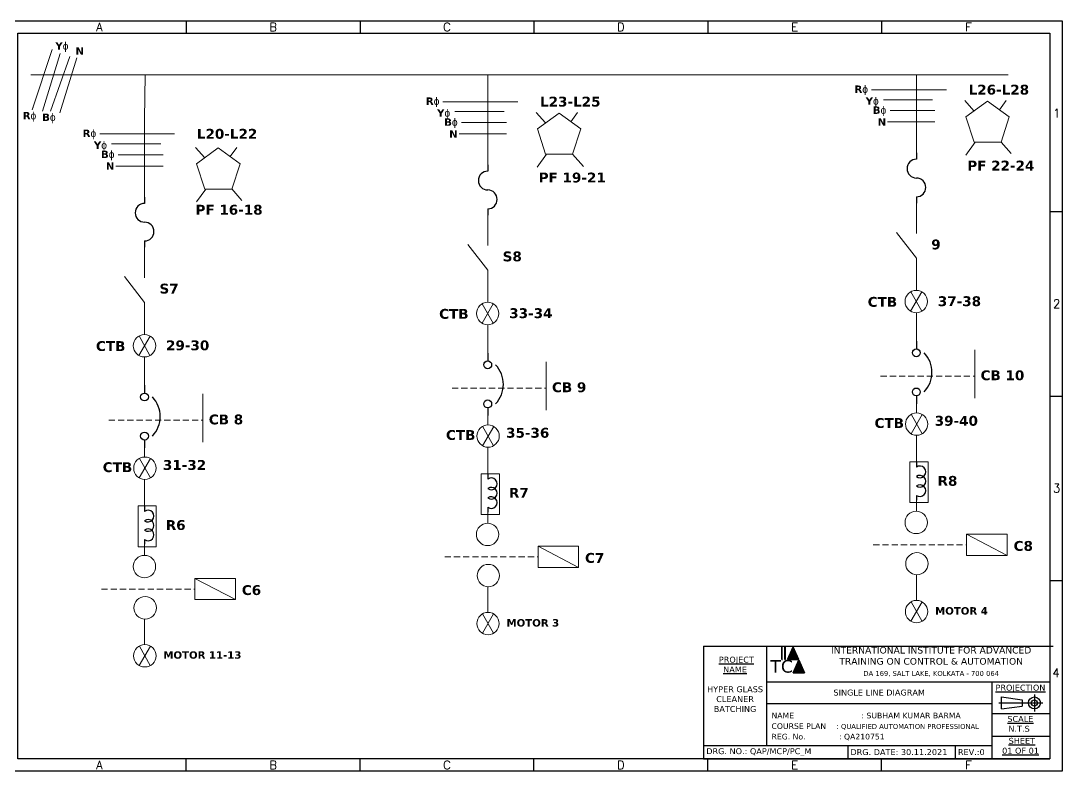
# Model space of a CAD drawing. Header units: millimetres. Extents: x 0 to 63260, y -9015 to 3579.
# Drawn here: x 16402 to 20628, y -3995 to -952 of the extents above; entities that cross this region are included whole.
import ezdxf
from ezdxf.enums import TextEntityAlignment as Align

# ---------------------------------------------------------------- set-up
doc = ezdxf.new("R2010")
doc.units = ezdxf.units.MM
doc.header["$LTSCALE"] = 10
doc.linetypes.add('DASHED', pattern=[0.75, 0.5, -0.25])
doc.styles.add('style2', font='verdana.ttf')

# ---------------------------------------------------------------- blocks, each defined once
blk = doc.blocks.new('Fuse')
at = {"color": 7}
for p, q in [((0, 0), (0.05, 0)), ((0.35, 0), (0.4, 0))]:
    blk.add_line(p, q, dxfattribs=at)
for centre, start, end in [((0.125, 0), 180, 0), ((0.275, 0), 0, 180)]:
    blk.add_arc(centre, 0.075, start, end, dxfattribs=at)
blk = doc.blocks.new('Circuit Breaker')
at = {"color": 7}
for p, q in [((0, 0), (0.049999, 0)), ((0.349999, 0), (0.399999, 0))]:
    blk.add_line(p, q, dxfattribs=at)
for centre in [(0.074999, 0), (0.324999, 0)]:
    blk.add_circle(centre, 0.025, dxfattribs=at)
blk.add_arc((0.199999, -0.081249), 0.18125, 46.39717, 133.6028, dxfattribs=at)
blk = doc.blocks.new('Inductor')
at = {"color": 7}
for p, q in [((0, 0), (0.05, 0)), ((0.35, 0), (0.4, 0))]:
    blk.add_line(p, q, dxfattribs=at)
for centre in [(0.1, 0.0375), (0.2, 0.0375), (0.3, 0.0375)]:
    blk.add_arc(centre, 0.0625, 323.1301, 216.8699, dxfattribs=at)

msp = doc.modelspace()

# ---------------------------------------------------------------- hatches: boundary and pattern name
h = msp.add_hatch(color=140)
h.paths.add_polyline_path([(19493.7, -3490.3), (19490.7, -3490.3), (19490.7, -3542.6), (19493.7, -3542.6)])
h.paths.add_polyline_path([(19505.9, -3490.3), (19502.9, -3490.3), (19502.9, -3542.6), (19505.9, -3542.6)])
for color, points in [(2, [(19536.6, -3490.3), (19513.5, -3542.6), (19559.6, -3542.6)]), (1, [(19560, -3543.6), (19537, -3595.9), (19583, -3595.9)])]:
    msp.add_hatch(color=color).paths.add_polyline_path(points)

# ---------------------------------------------------------------- linework, layer by layer
at = {"color": 6}
for p, q in [((17073.7, -952), (17073.7, -1002)), ((17779.1, -952), (17779.1, -1002)), ((18484.4, -952), (18484.4, -1002)), ((19189.8, -952), (19189.8, -1002)), ((19895.1, -952), (19895.1, -1002)), ((20578, -1725.2), (20627.7, -1725.2)), ((20578, -2473.5), (20628, -2473.5)), ((20578, -3221.7), (20628, -3221.7)), ((17073.7, -3995), (17073.7, -3945)), ((17779.1, -3995), (17779.1, -3945)), ((18484.4, -3995), (18484.4, -3945)), ((19189.8, -3995), (19189.8, -3945)), ((19895.1, -3995), (19895.1, -3945))]:
    msp.add_line(p, q, dxfattribs=at)
at = {"lineweight": 9, "ltscale": 5}
for p, q in [((16529.5, -1068.6), (16448.6, -1312.4)), ((16561.7, -1084.2), (16490.7, -1318)), ((16601.6, -1096.3), (16522.9, -1318)), ((16601.6, -1096.3), (16601.6, -1096.3)), ((16629.4, -1101.9), (16560.6, -1324.6)), ((16534.8, -1171.1), (16442.5, -1171.1)), ((16534.8, -1171.1), (20408.6, -1171.1)), ((16907.4, -1171.1), (16904.6, -1350.2)), ((17935.7, -1171.1), (17935.7, -1171.1)), ((18123.7, -1171.1), (18123.7, -1171.1)), ((18297.2, -1536.3), (18297.2, -1171.1)), ((20036.4, -1171.1), (20036.4, -1513.2)), ((19854.4, -1231.4), (20158, -1231.4)), ((16448.6, -1312.4), (16452, -1302.1)), ((18115.3, -1280), (18418.8, -1280)), ((19902.5, -1271.7), (20102.3, -1271.7)), ((20232.8, -1275), (20270.1, -1317.6)), ((20401, -1275.7), (20373.7, -1312.4)), ((16490.7, -1318), (16490.7, -1318)), ((16560.6, -1324.6), (16560.6, -1324.6)), ((16904.6, -1350.2), (16904.6, -1692.3)), ((18163.3, -1320.3), (18363.1, -1320.3)), ((18493.7, -1323.5), (18530.9, -1366.2)), ((18661.9, -1324.3), (18634.5, -1361)), ((19929.4, -1315.9), (20111.9, -1315.9)), ((18190.2, -1364.4), (18372.7, -1364.4)), ((19919.8, -1361.9), (20111.9, -1361.9)), ((16722.7, -1410.5), (17026.3, -1410.5)), ((18180.6, -1410.5), (18372.7, -1410.5)), ((16770.8, -1450.8), (16970.6, -1450.8)), ((17111.2, -1465.1), (17148.4, -1507.8)), ((17279.4, -1465.8), (17252, -1502.5)), ((20275.2, -1444.7), (20236.6, -1496.6)), ((20380.2, -1443.8), (20420.8, -1490.4)), ((16797.6, -1495), (16980.2, -1495)), ((18536.1, -1493.3), (18497.4, -1545.2)), ((18641, -1492.3), (18685.2, -1543)), ((16788, -1541), (16980.2, -1541)), ((18685.2, -1543), (18685.2, -1543)), ((20036.4, -1589.4), (20036.4, -1589.4)), ((17153.5, -1634.9), (17114.9, -1686.7)), ((17258.5, -1633.9), (17299.2, -1680.5)), ((18297.2, -1637.9), (18297.2, -1637.9)), ((20036.4, -1691), (20036.4, -1814.6)), ((16904.6, -1768.5), (16904.6, -1768.5)), ((18297.2, -1739.5), (18297.2, -1863.1)), ((20036.4, -1914.8), (19955.3, -1810.1)), ((20036.4, -1814.6), (20036.4, -1814.6)), ((18297.2, -1963.3), (18216.2, -1858.6)), ((16904.6, -1870.1), (16904.6, -1993.7)), ((18297.2, -1863.1), (18297.2, -1863.1)), ((20036.4, -1914.8), (20036.4, -2045.1)), ((18297.2, -1963.3), (18297.2, -2093.7)), ((16904.6, -2093.9), (16823.6, -1989.2)), ((16904.6, -1993.7), (16904.6, -1993.7)), ((20058.9, -2051.3), (20013.1, -2129.7)), ((20013.7, -2051), (20058.2, -2130)), ((16904.6, -2093.9), (16904.6, -2224.2)), ((18319.7, -2099.9), (18274, -2178.2)), ((18274.6, -2099.5), (18319.1, -2178.6)), ((20036.4, -2089.9), (20036.4, -2091.2)), ((18297.2, -2138.4), (18297.2, -2139.7)), ((20036.4, -2135.9), (20036.4, -2282.4)), ((18297.2, -2184.4), (18297.2, -2330.9)), ((16927.1, -2230.4), (16881.4, -2308.8)), ((16882, -2230.1), (16926.5, -2309.1)), ((16904.6, -2269), (16904.6, -2270.3)), ((16904.6, -2314.9), (16904.6, -2461.5)), ((20273.3, -2286), (20273.3, -2481.9)), ((18534.1, -2334.5), (18534.1, -2530.4)), ((17141.6, -2465.1), (17141.6, -2661)), ((20036.4, -2472.9), (20036.4, -2542)), ((18297.2, -2521.4), (18297.2, -2590.5)), ((20060.3, -2548.2), (20014.6, -2626.5)), ((20015.2, -2547.8), (20059.7, -2626.8)), ((18321.1, -2596.7), (18275.4, -2675)), ((18276, -2596.4), (18320.5, -2675.4)), ((20036.4, -2585.5), (20036.4, -2589.1)), ((16904.6, -2652), (16904.6, -2721.1)), ((18297.2, -2634), (18297.2, -2637.7)), ((20036.4, -2632.7), (20036.4, -2762.1)), ((18297.2, -2681.2), (18297.2, -2810.6)), ((16928.6, -2727.3), (16882.8, -2805.6)), ((16883.4, -2726.9), (16928, -2805.9)), ((16904.6, -2764.5), (16904.6, -2768.2)), ((16904.6, -2811.8), (16904.6, -2941.2)), ((20036.4, -2800.2), (20036.4, -2800.3)), ((18297.2, -2848.7), (18297.2, -2848.9)), ((20036.4, -2838.3), (20036.4, -2838.4)), ((18297.2, -2886.8), (18297.2, -2887)), ((20036.4, -2876.5), (20036.4, -2940.9)), ((18297.2, -2925.1), (18297.2, -2989.4)), ((16904.6, -2979.3), (16904.6, -2979.4)), ((16904.6, -3017.4), (16904.6, -3017.5)), ((20240.3, -3034.2), (20404.6, -3120.2)), ((16904.6, -3055.6), (16904.6, -3120)), ((18501.2, -3082.8), (18665.4, -3168.7)), ((20036.4, -3198.7), (20036.4, -3203.2)), ((20036.4, -3203.2), (20036.4, -3302.6)), ((17108.6, -3213.3), (17272.9, -3299.3)), ((18297.2, -3247.2), (18297.2, -3251.8)), ((18297.2, -3251.8), (18297.2, -3351.2)), ((20060.1, -3308.8), (20014.4, -3387.1)), ((20015, -3308.5), (20059.5, -3387.5)), ((16904.6, -3377.8), (16904.6, -3382.3)), ((18321, -3357.4), (18275.2, -3435.7)), ((18275.8, -3357), (18320.3, -3436)), ((16904.6, -3382.3), (16904.6, -3481.7)), ((16928.4, -3487.9), (16882.6, -3566.2)), ((16883.3, -3487.6), (16927.8, -3566.6))]:
    msp.add_line(p, q, dxfattribs=at)
at = {"linetype": 'DASHED', "lineweight": 9, "ltscale": 5}
for p, q in [((19891.2, -2392.8), (20271.4, -2392.8)), ((18152.1, -2441.4), (18532.2, -2441.4)), ((16759.5, -2571.9), (17139.6, -2571.9)), ((19861.4, -3077.5), (20240.3, -3077.5)), ((18122.3, -3126.1), (18501.2, -3126.1)), ((16729.7, -3256.6), (17108.6, -3256.6))]:
    msp.add_line(p, q, dxfattribs=at)
at = {"color": 84}
for p, q in [((20578, -3464.1), (20578, -3945)), ((19173.2, -3488), (19173.2, -3945)), ((19173.2, -3488), (20591.3, -3488)), ((19428.1, -3488), (19428.1, -3890.8)), ((19428.1, -3632.5), (20578, -3632.5)), ((20343, -3632.5), (20343, -3945)), ((19428.1, -3720.3), (20343, -3720.3)), ((20343, -3761), (20578, -3761)), ((20343, -3853), (20578, -3853)), ((19173.2, -3890.8), (20343, -3890.8)), ((19758.1, -3890.8), (19758.1, -3945)), ((20194.4, -3890.8), (20194.4, -3945)), ((19173.2, -3945), (20578, -3945))]:
    msp.add_line(p, q, dxfattribs=at)
at = {"color": 140}
for p, q in [((19493.7, -3490.3), (19490.7, -3490.3)), ((19490.7, -3542.6), (19490.7, -3490.3)), ((19505.9, -3490.3), (19502.9, -3490.3)), ((19502.9, -3542.6), (19502.9, -3490.3)), ((19505.9, -3542.6), (19505.9, -3490.3))]:
    msp.add_line(p, q, dxfattribs=at)
at = {"color": 2}
for p, q in [((19513.5, -3542.6), (19536.6, -3490.3)), ((19559.6, -3542.6), (19536.6, -3490.3)), ((19513.5, -3542.6), (19559.6, -3542.6))]:
    msp.add_line(p, q, dxfattribs=at)
at = {"color": 4}
for p, q in [((19490.7, -3542.6), (19493.7, -3542.6)), ((19502.9, -3542.6), (19505.9, -3542.6))]:
    msp.add_line(p, q, dxfattribs=at)
at = {"color": 1}
for p, q in [((19537, -3595.9), (19560, -3543.6)), ((19560, -3543.6), (19583, -3595.9)), ((19537, -3595.9), (19583, -3595.9))]:
    msp.add_line(p, q, dxfattribs=at)
at = {"color": 160}
for p, q in [((20371.4, -3718.5), (20549.5, -3718.5)), ((20381.4, -3694.2), (20465.8, -3706)), ((20515.2, -3684.2), (20515.2, -3752.8)), ((20381.4, -3742.8), (20465.8, -3731))]:
    msp.add_line(p, q, dxfattribs=at)
at = {"color": 240}
for points in [[(16340.9, -952), (20628, -952), (20628, -3995), (16340.9, -3995)], [(16390.9, -1002), (20578, -1002), (20578, -3945), (16390.9, -3945)]]:
    msp.add_lwpolyline(points, close=True, dxfattribs=at)
at = {"lineweight": 9, "ltscale": 5}
for points in [[(20325.5, -1277.4), (20237.5, -1341.3), (20271.1, -1444.7), (20379.9, -1444.7), (20413.5, -1341.3)], [(18586.3, -1325.9), (18498.4, -1389.9), (18532, -1493.3), (18640.7, -1493.3), (18674.3, -1389.9)], [(17203.8, -1467.5), (17115.8, -1531.4), (17149.4, -1634.9), (17258.2, -1634.9), (17291.8, -1531.4)], [(20009.6, -2740), (20083.7, -2740), (20083.7, -2905.8), (20009.6, -2905.8)], [(18270.5, -2788.6), (18344.6, -2788.6), (18344.6, -2954.3), (18270.5, -2954.3)], [(16877.9, -2919.1), (16952, -2919.1), (16952, -3084.9), (16877.9, -3084.9)], [(20240.3, -3034.2), (20404.6, -3034.2), (20404.6, -3120.2), (20240.3, -3120.2)], [(18501.2, -3082.8), (18665.4, -3082.8), (18665.4, -3168.7), (18501.2, -3168.7)], [(17108.6, -3213.3), (17272.9, -3213.3), (17272.9, -3299.3), (17108.6, -3299.3)]]:
    msp.add_lwpolyline(points, close=True, dxfattribs=at)
at = {"color": 160}
for points in [[(20381.4, -3742.8), (20381.4, -3694.2)], [(20465.8, -3706), (20465.8, -3731)]]:
    msp.add_lwpolyline(points, dxfattribs=at)
at = {"lineweight": 9, "ltscale": 5}
for centre in [(20036, -2090.5), (18296.8, -2139), (16904.3, -2269.6), (20037.4, -2587.3), (18298.3, -2635.9), (16905.7, -2766.4), (20035.7, -2986.2), (18296.5, -3034.8), (16904, -3165.3), (20038.6, -3153.4), (18299.5, -3201.9), (16906.9, -3332.5), (20037.2, -3348), (18298.1, -3396.5), (16905.5, -3527.1)]:
    msp.add_circle(centre, 45.4, dxfattribs=at)
at = {"color": 160}
for radius in [24.3, 12.5]:
    msp.add_circle((20515.2, -3718.5), radius, dxfattribs=at)

# ---------------------------------------------------------------- block references
at = {"lineweight": 9, "ltscale": 5, "rotation": 270}
for name, p, xscale, yscale, zscale in [('Fuse', (20036.4, -1487.8), 508, 508, 508), ('Fuse', (18297.2, -1536.3), 508, 508, 508), ('Fuse', (16904.6, -1666.9), 508, 508, 508), ('Circuit Breaker', (20036.2, -2250.6), 635, 635, 635), ('Circuit Breaker', (18297, -2299.2), 635, 635, 635), ('Circuit Breaker', (16904.4, -2429.7), 635, 635, 635), ('Inductor', (20036.3, -2743.1), 381, 381, 381), ('Inductor', (18297.1, -2791.6), 381, 381, 381), ('Inductor', (16904.6, -2922.2), 381, 381, 381)]:
    msp.add_blockref(name, p, dxfattribs=dict(at, xscale=xscale, yscale=yscale, zscale=zscale))

# ---------------------------------------------------------------- texts
at = {"color": 140, "style": 'style2'}
msp.add_text('TC', height=50.87, dxfattribs=at).set_placement((19489.6, -3595.4), align=Align.CENTER)
at = {"color": 2, "char_height": 35, "attachment_point": 5, "style": 'style2'}
for s, insert, width in [('{\\Fromans|c0;A}', (16721, -977), 705.35), ('{\\Fromans|c0;B}', (17426.4, -977), 705.35), ('{\\Fromans|c0;C}', (18131.7, -977), 705.35), ('{\\Fromans|c0;D}', (18837.1, -977), 705.35), ('{\\Fromans|c0;E}', (19542.4, -977), 705.35), ('\\pxqc;{\\Fromans|c0;F}', (20247.8, -977), 705.35), ('{\\Fromans|c0;1}', (20605.8, -1326.1), 50), ('{\\Fromans|c0;2}', (20605.8, -2099.4), 50), ('{\\Fromans|c0;3}', (20605.8, -2847.6), 50), ('{\\Fromans|c0;4}', (20603, -3595.9), 50), ('{\\Fromans|c0;A}', (16721, -3970), 705.35), ('{\\Fromans|c0;B}', (17426.4, -3970), 705.35), ('{\\Fromans|c0;C}', (18131.7, -3970), 705.35), ('{\\Fromans|c0;D}', (18837.1, -3970), 705.35), ('{\\Fromans|c0;E}', (19542.4, -3970), 705.35), ('\\pxqc;{\\Fromans|c0;F}', (20247.8, -3970), 705.35)]:
    msp.add_mtext(s, dxfattribs=dict(at, insert=insert, width=width))
at = {"lineweight": 9, "ltscale": 5, "attachment_point": 1}
for s, width, heights, insert, char_height in [('{\\fVerdana|b1|i0|c0|p34;Y\\fISOCPEUR|b1|i0|c0|p34;ɸ}', 64.532, [0], (16542.5, -1038.7), 30), ('{\\fVerdana|b1|i0|c0|p34;N}', 64.532, [0], (16624.4, -1059.5), 30), ('{\\fVerdana|b1|i0|c0|p34;R\\fISOCPEUR|b1|i0|c0|p34;ɸ}', 64.532, [0], (19785.1, -1214.2), 30), ('{\\fVerdana|b1|i0|c0|p34;L26-L28}', 334.848, [0], (20248.3, -1211.1), 40), ('{\\fVerdana|b1|i0|c0|p34;R\\fISOCPEUR|b1|i0|c0|p34;ɸ}', 64.532, [0], (18045.9, -1262.7), 30), ('{\\fVerdana|b1|i0|c0|p34;L23-L25}', 334.848, [0], (18509.2, -1259.6), 40), ('{\\fVerdana|b1|i0|c0|p34;Y\\fISOCPEUR|b1|i0|c0|p34;ɸ}', 64.532, [0], (19830.6, -1262), 30), ('{\\fVerdana|b1|i0|c0|p34;Y\\fISOCPEUR|b1|i0|c0|p34;ɸ}', 64.532, [0], (18091.5, -1310.6), 30), ('{\\fVerdana|b1|i0|c0|p34;B\\fISOCPEUR|b1|i0|c0|p34;ɸ}', 64.532, [0], (19859.4, -1299.2), 30), ('{\\fVerdana|b1|i0|c0|p34;R\\fISOCPEUR|b1|i0|c0|p34;ɸ}', 64.532, [0], (16410.2, -1321.6), 30), ('{\\fVerdana|b1|i0|c0|p34;B\\fISOCPEUR|b1|i0|c0|p34;ɸ}', 64.532, [0], (16489, -1328), 30), ('{\\fVerdana|b1|i0|c0|p34;B\\fISOCPEUR|b1|i0|c0|p34;ɸ}', 64.532, [0], (18120.3, -1347.7), 30), ('{\\fVerdana|b1|i0|c0|p34;N}', 64.532, [0], (19879.4, -1347.1), 30), ('{\\fVerdana|b1|i0|c0|p34;R\\fISOCPEUR|b1|i0|c0|p34;ɸ}', 64.532, [0], (16653.3, -1393.3), 30), ('{\\fVerdana|b1|i0|c0|p34;L20-L22}', 334.848, [0], (17116.6, -1390.2), 40), ('{\\fVerdana|b1|i0|c0|p34;N}', 64.532, [0], (18140.3, -1395.6), 30), ('{\\fVerdana|b1|i0|c0|p34;Y\\fISOCPEUR|b1|i0|c0|p34;ɸ}', 64.532, [0], (16698.9, -1441.1), 30), ('{\\fVerdana|b1|i0|c0|p34;B\\fISOCPEUR|b1|i0|c0|p34;ɸ}', 64.532, [0], (16727.7, -1478.3), 30), ('{\\fVerdana|b1|i0|c0|p34;PF 22-24}', 334.848, [0], (20242.9, -1519), 40), ('{\\fVerdana|b1|i0|c0|p34;N}', 64.532, [0], (16747.7, -1526.2), 30), ('{\\fVerdana|b1|i0|c0|p34;PF 19-21}', 334.848, [0], (18503.7, -1567.5), 40), ('{\\fVerdana|b1|i0|c0|p34;PF 16-18}', 334.848, [32.2], (17111.2, -1698.1), 40), ('{\\fVerdana|b1|i0|c0|p34;9}', 125.856, [0], (20096.7, -1838.8), 40), ('{\\fVerdana|b1|i0|c0|p34;S8}', 125.856, [4.04], (18357.6, -1887.4), 40), ('{\\fVerdana|b1|i0|c0|p34;S7}', 125.856, [0], (16965, -2017.9), 40), ('{\\fVerdana|b1|i0|c0|p34;37-38}', 176.818, [0], (20123.4, -2069), 40), ('{\\fVerdana|b1|i0|c0|p34;CTB}', 22.558, [0], (19838.9, -2071.8), 40), ('{\\fVerdana|b1|i0|c0|p34;CTB}', 22.558, [0], (18099.7, -2120.4), 40), ('{\\fVerdana|b1|i0|c0|p34;33-34}', 176.818, [0], (18384.2, -2117.6), 40), ('{\\fVerdana|b1|i0|c0|p34;CTB}', 22.558, [0], (16707.2, -2250.9), 40), ('{\\fVerdana|b1|i0|c0|p34;29-30}', 176.818, [0], (16991.6, -2248.1), 40), ('{\\fVerdana|b1|i0|c0|p34;CB 10}', 216.88, [0], (20296.8, -2369.5), 40), ('{\\fVerdana|b1|i0|c0|p34;CB 9}', 216.88, [153], (18557.7, -2418), 40), ('{\\fVerdana|b1|i0|c0|p34;CB 8}', 216.88, [0], (17165.1, -2548.6), 40), ('{\\fVerdana|b1|i0|c0|p34;CTB}', 22.558, [0], (19866.6, -2563.1), 40), ('{\\fVerdana|b1|i0|c0|p34;39-40}', 176.818, [0], (20110.6, -2554), 40), ('{\\fVerdana|b1|i0|c0|p34;CTB}', 22.558, [0], (18127.5, -2611.6), 40), ('{\\fVerdana|b1|i0|c0|p34;35-36}', 176.818, [0], (18371.4, -2602.6), 40), ('{\\fVerdana|b1|i0|c0|p34;CTB}', 22.558, [0], (16734.9, -2742.2), 40), ('{\\fVerdana|b1|i0|c0|p34;31-32}', 176.818, [0], (16978.9, -2733.1), 40), ('{\\fVerdana|b1|i0|c0|p34;R8}', 22.558, [0], (20122.3, -2797.7), 40), ('{\\fVerdana|b1|i0|c0|p34;R7}', 22.558, [0], (18383.1, -2846.2), 40), ('{\\fVerdana|b1|i0|c0|p34;R6}', 22.558, [0], (16990.6, -2976.8), 40), ('{\\fVerdana|b1|i0|c0|p34;C8}', 22.558, [0], (20430.9, -3061.5), 40), ('{\\fVerdana|b1|i0|c0|p34;C7}', 22.558, [0], (18691.7, -3110.1), 40), ('{\\fVerdana|b1|i0|c0|p34;C6}', 22.558, [0], (17299.1, -3240.6), 40), ('{\\fVerdana|b1|i0|c0|p34;MOTOR 4}', 508.496, [0], (20112.4, -3329.8), 30), ('{\\fVerdana|b1|i0|c0|p34;MOTOR 3}', 508.496, [0], (18373.3, -3378.4), 30), ('{\\fVerdana|b1|i0|c0|p34;MOTOR 11-13}', 508.496, [0], (16980.7, -3508.9), 30)]:
    msp.add_mtext_dynamic_manual_height_columns(s, width=width, gutter_width=12.5, heights=heights, dxfattribs=dict(at, insert=insert, char_height=char_height))
at = {"color": 140, "width": 963.119, "attachment_point": 2, "style": 'style2'}
for s, insert, char_height in [('INTERNATIONAL INSTITUTE FOR ADVANCED\\PTRAINING ON CONTROL & AUTOMATION', (20096.4, -3490.9), 27), ('DA 169, SALT LAKE, KOLKATA - 700 064', (20096.4, -3588.6), 20)]:
    msp.add_mtext(s, dxfattribs=dict(at, insert=insert, char_height=char_height))
at = {"color": 211, "char_height": 24, "style": 'style2'}
for s, insert, width, attachment_point in [('\\pxqc;\\P {\\LPROJECT\\PNAME} \\P\\PHYPER GLASS CLEANER BATCHING', (19173.2, -3623), 254.85, 4), ('\\pxqc;SINGLE LINE DIAGRAM', (19885.5, -3676.4), 914.86, 5), ('\\pxqc;{\\LPROJECTION} ', (20458.6, -3659.6), 235, 5), (' {\\LSCALE} \\PN.T.S\\P ', (20453, -3823.3), 235, 5), (' {\\LSHEET\\P01 OF 01\\P} ', (20459, -3912.3), 235, 5), (' DRG. NO.: QAP/MCP/PC_M', (19173.2, -3917.9), 579.277, 4), (' DRG. DATE: 30.11.2021', (19758.1, -3917.9), 457.43, 4), (' REV.:0 ', (20194.4, -3917.9), 457.43, 4)]:
    msp.add_mtext(s, dxfattribs=dict(at, insert=insert, width=width, attachment_point=attachment_point))
at = {"color": 211, "insert": (19357.3, -3814.2), "char_height": 22.8, "width": 1173.883, "attachment_point": 4, "line_spacing_factor": 1.125, "style": 'style2'}
msp.add_mtext('^INAME^I^I^I: SUBHAM KUMAR BARMA\\P^ICOURSE PLAN    : {\\H0.87719x;QUALIFIED AUTOMATION PROFESSIONAL}              \\P^IREG. No.^I^I: QA210751', dxfattribs=at)

doc.saveas('drawing.dxf')
